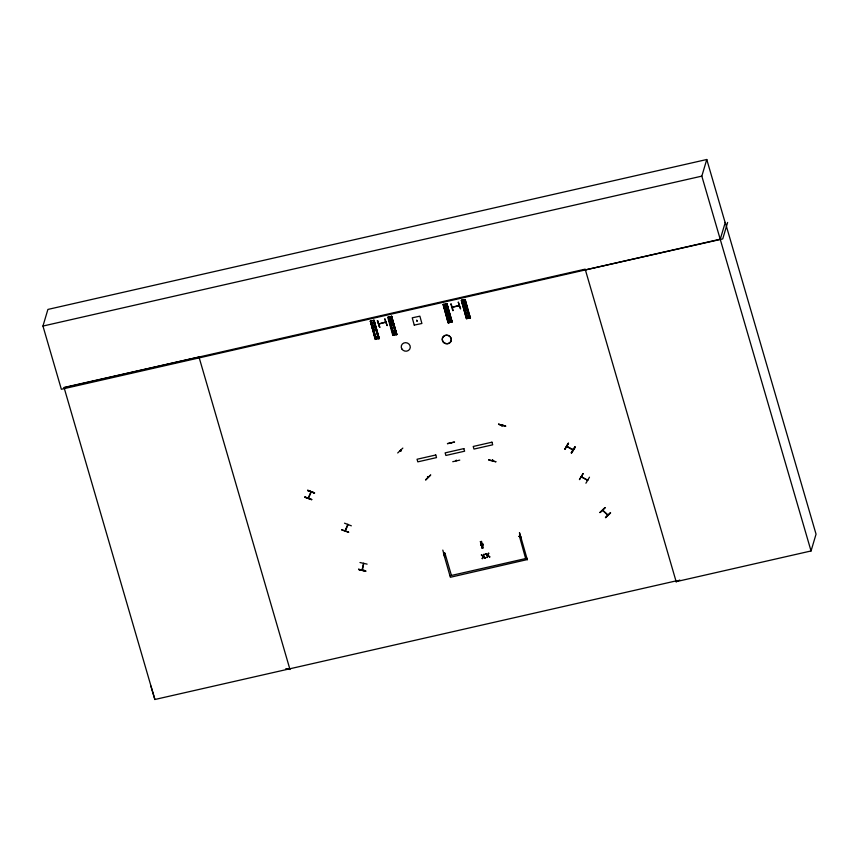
<?xml version="1.0" encoding="UTF-8"?>
<svg xmlns="http://www.w3.org/2000/svg" width="859" height="859" viewBox="0 0 859 859"><rect width="100%" height="100%" fill="white"/><g stroke="black" fill="none" stroke-linecap="round" stroke-linejoin="round"><path stroke-width="1.29" d="M451.308 442.729L450.964 443.341L450.964 442.729M362.101 569.764L362.251 569.227M362.026 570.054L363.636 563.483M492.293 460.36L492.701 459.833M501.924 425.398L502.053 426.107M502.01 426.064L502.193 425.398M607.163 514.616L607.657 514.863M400.949 450.685L400.659 451.243L400.595 450.341M428.276 477.078L427.449 476.928L427.965 477.164M310.915 491.896L308.306 497.801M345.189 530.411L347.863 524.258M367.104 564.138L359.975 562.527M365.666 571.31L358.579 569.42L365.676 571.289M363.701 563.246L362.348 570.172L362.176 569.474M358.579 569.431L365.784 570.795L358.622 569.292M385.734 322.275L378.722 323.832L379.334 323.66M458.695 305.74L459.243 305.793M444.479 553.078L444.597 553.357M480.739 545.368L480.707 544.746M481.362 544.681L480.804 545.089M498.574 424.271L505.629 426.257M498.553 424.357L505.693 426.01L498.596 424.185M488.696 460.048L495.826 461.788M488.782 459.737L495.836 461.723M720.271 239.199L61.354 389.267L42.95 326.055L47.9 309.433L706.774 159.506L725.179 222.717M304.827 497.221L311.731 499.702L304.848 497.178M307.64 490.564L314.577 492.969L307.705 490.392M308.649 497.941L311.141 492.089M311.796 499.498L304.966 496.889M314.48 493.152L307.683 490.457M379.227 338.564L375.158 339.423L370.379 321.073L375.684 339.316L370.412 321.008L374.148 320.364L379.206 338.575L373.933 320.246M370.927 322.844L374.449 322.082M371.249 324.165L374.792 323.317M371.786 325.926L375.308 325.164M372.226 327.655L375.77 326.807M372.763 329.416L376.285 328.653M378.916 323.532L378.787 324.111L385.648 321.996M379.635 327.343L377.38 320.729M377.423 320.708L379.753 327.204M384.843 318.904L387.141 325.658L384.896 319M385.154 322.104L385.251 322.447M385.809 322.039L385.67 322.576M388.579 318.829L392.101 318.066M388.923 320.063L392.445 319.301M389.438 321.91L392.96 321.148M391.586 316.219L396.858 334.548L392.81 335.407L387.731 317.218L391.779 316.359M389.868 323.639L393.422 322.791M390.416 325.4L393.937 324.638M344.523 523.174L351.342 525.826M345.522 530.551L348.024 524.699M348.668 532.118L341.71 529.842M414.263 325.132L412.245 317.819L419.879 316.166L421.898 323.478L414.274 325.099M397.706 452.961L402.839 448.097M443.33 304.494L447.099 303.764L446.551 303.882L452.178 321.964L447.013 303.796M400.251 450.449L400.691 450.932M400.434 450.288L400.627 451.168M443.845 306.341L447.399 305.482M444.221 307.479L447.743 306.717M444.704 309.412L448.258 308.564M446.884 303.646L451.92 321.964M445.198 310.969L448.72 310.206M445.681 312.901L449.236 312.053M452.221 306.921L452.929 306.985M452.349 306.813L452.446 307.157M452.843 306.706L452.918 307.264M453.208 310.496L451.158 303.925M458.341 302.293L460.574 308.939L458.276 302.196M458.62 305.976L458.588 305.396M459.157 305.847L459.243 305.321M459.318 305.557L452.382 307.393M462.185 302.164L465.728 301.316M462.529 303.399L466.072 302.551M463.044 305.246L466.587 304.397M461.616 300.36L465.213 299.469M463.527 306.792L467.049 306.029M464.021 308.725L467.564 307.876M425.549 479.752L430.735 474.92L425.828 480.009M427.761 476.573L428.212 477.25M428.222 476.928L427.932 477.432M447.507 443.727L454.572 442.02L447.453 443.545M451.211 442.675L450.911 443.287M452.747 461.702L459.769 460.123M456.419 460.295L456.118 460.907L456.097 460.327M442.814 550.093L444.683 556.943M527.383 559.553L450.374 577.269L443.555 553.421M443.835 553.217L444.404 553.604M443.888 553.132L443.985 553.464M444.382 553.024L443.835 553.411M451.426 575.455L444.919 553.11M450.062 575.766L527.007 558.253M492.271 460.284L492.647 460.102M481.512 541.288L483.381 548.021M480.643 545.025L481.19 544.638M482.704 544.66L482.608 544.316M483.188 544.262L483.134 544.831L483.102 544.209M482.275 548.396L480.428 541.535L482.35 548.246M481.255 554.946L482.919 556.428L482.243 558.618L483.338 556.729L484.626 558.082C487.064 558.082 480.202 554.27 485.163 557.953M482.243 558.618L482.812 558.49M481.792 554.817L483.091 556.009M483.574 554.42L484.143 554.291L483.059 556.149M485.764 554.044L486.344 553.787L487.611 555.107L485.764 554.044L487.44 555.526L485.807 553.905M484.626 558.082L485.206 557.824M486.795 557.588L487.483 555.386M488.137 553.379L488.696 553.25L487.611 555.107M487.901 555.698L489.716 556.922L487.901 555.698L487.364 557.459M525.644 558.565L519.373 536.027M519.523 536.274L519.427 535.941M519.996 536.36L519.362 536.499L519.91 535.833M520.082 535.866L520.146 536.102M527.319 559.757L520.5 535.919M564.964 449.107L568.475 443.33M566.865 445.982L567.23 446.777L567.477 446.24M568.529 443.384L564.857 449.193L568.207 443.19M571.632 453.047L575.197 447.163L571.364 452.747M572.674 449.203L572.985 450.052L566.736 446.465M573.114 449.45L572.921 450.052M574.918 446.863L571.353 452.876M583.111 473.567L579.438 479.526M581.618 476.326L581.318 476.509M581.854 477.174L582.058 476.573L581.951 477.153M585.924 483.209L589.489 477.185M586.987 480.095L586.89 479.966M587.696 479.784L587.492 480.385L587.674 479.816M600.033 512.576L605.08 507.615L600.065 512.426M675.85 580.952L676.065 581.683L811.046 550.963L701.824 176.127L706.774 159.506M602.524 510.01L602.696 509.838M602.857 509.892L603.233 510.332M603.233 510.235L602.975 510.471M610.395 512.533L605.402 517.386M720.229 239.339L725.275 222.406L816.05 534.169L811.046 550.963M727.627 222.438L722.72 238.92L585.387 269.898M483.467 556.449L484.143 554.291M488.696 553.25L488.03 555.419L489.716 556.922M341.71 529.82L348.604 532.312M385.09 322.383L385.637 322.275M482.479 544.649L483.091 544.488M571.289 452.865L574.95 446.884M579.514 479.59L583.143 473.577M581.318 476.831L587.642 480.095M600.001 512.512L605.069 507.605M605.627 517.762L610.631 512.909M377.724 320.632L379.689 327.322M371.088 320.965L376.339 339.176L371.024 320.987M373.225 320.471L378.486 338.725L373.45 320.525M374.127 320.375L373.601 320.482L379.173 338.586M388.461 317.068L393.991 335.16L388.493 317.057M390.609 316.617L396.171 334.699M396.633 334.505L391.554 316.305L396.794 334.57M451.931 321.9L448.097 322.823L443.33 304.473L448.634 322.716L443.491 304.537M444.178 304.387L449.321 322.565L448.785 322.673L444.006 304.365M446.39 303.925L451.469 322.114L450.943 322.222L446.165 303.871L451.641 322.082M461.358 300.457L461.917 300.339L466.974 318.539L466.437 318.657L461.358 300.457L466.448 318.657M462.593 300.188L462.045 300.306L467.167 318.506L462.088 300.306M464.247 299.866L469.325 318.055L464.193 299.866L464.751 299.748M464.934 299.716L470.217 317.809M467.124 318.506L467.672 318.388L462.303 300.21M469.272 318.055L469.83 317.937L464.698 299.77M469.959 317.905L470.507 317.787M452.285 307.092L459.082 305.525M150.84 685.954L154.888 699.494L675.936 580.931L676.162 581.661L679.834 580.04M452.79 310.7L450.857 303.989M373.89 320.375L378.969 338.564M388.257 317.111L393.272 335.311M388.944 316.96L394.045 335.139M391.296 316.466L396.826 334.57M443.072 304.634L448.183 322.812M443.759 304.483L448.87 322.662M445.907 304.032L451.018 322.211M461.852 300.36L466.727 318.539L470.26 317.733M464.451 299.759L469.809 317.948M370.401 321.116L375.48 339.305M395.902 334.709L390.824 316.52M449.321 322.565L444.017 304.322M451.469 322.114L446.165 303.871M467.382 318.399L462.357 300.156M587.492 480.342L581.318 476.799M602.631 510.085L607.914 514.895M42.95 326.055L701.824 176.127M443.491 553.636L444.855 553.325M519.072 536.435L520.436 536.123M64.038 387.473L198.998 357.033L289.988 669.537M519.48 532.784L521.381 539.495L519.47 532.773M482.575 544.896L483.188 544.746M443.856 553.711L444.468 553.55M466.222 316.649L469.744 315.887M447.893 320.826L451.415 320.063M392.595 333.399L396.117 332.637M374.943 337.426L378.465 336.664M519.845 536.07L519.362 536.499M607.657 515.11L602.535 510.375M482.35 548.353L480.428 541.535M285.779 668.731L289.773 668.807M307.79 490.221L314.566 492.98M566.865 446.261L573.028 449.719M676.162 581.661L585.172 269.157L64.114 387.731L154.888 699.494M465.191 299.555L470.281 317.787M388.719 316.907L393.959 335.16M416.798 320.278L417.055 321.212L416.798 320.278M435.771 454.991L417.044 459.254L417.807 461.852L436.522 457.6L435.771 454.991M463.86 448.602L445.134 452.865L445.885 455.463L464.612 451.2L463.86 448.602M491.939 442.202L473.223 446.465L473.975 449.074L492.701 444.812L491.939 442.202M401.862 348.979A4.553 4.252 16.6 0 0 409.7 349.183A4.553 4.252 16.6 0 0 405.716 342.666A4.553 4.252 16.6 0 0 401.862 348.979M442.868 341.56A4.563 4.263 16.6 0 0 450.728 341.764A4.563 4.263 16.6 0 0 446.766 335.128A4.563 4.263 16.6 0 0 442.9 341.463A4.563 4.263 16.6 0 0 450.75 341.667A4.563 4.263 16.6 0 0 446.734 335.235A4.563 4.263 16.6 0 0 442.868 341.56"/></g></svg>
